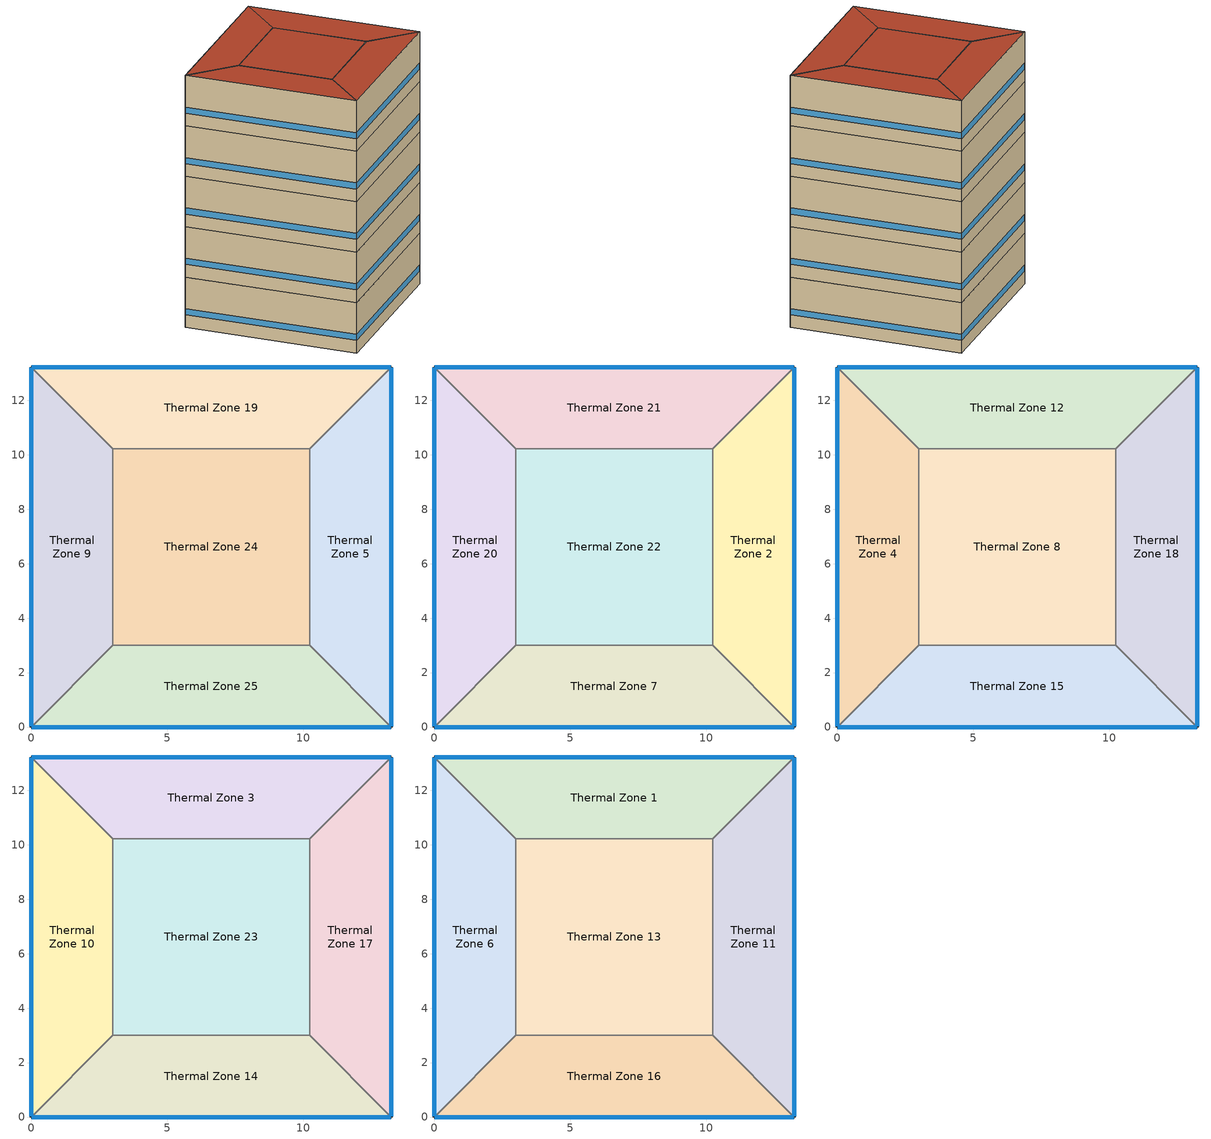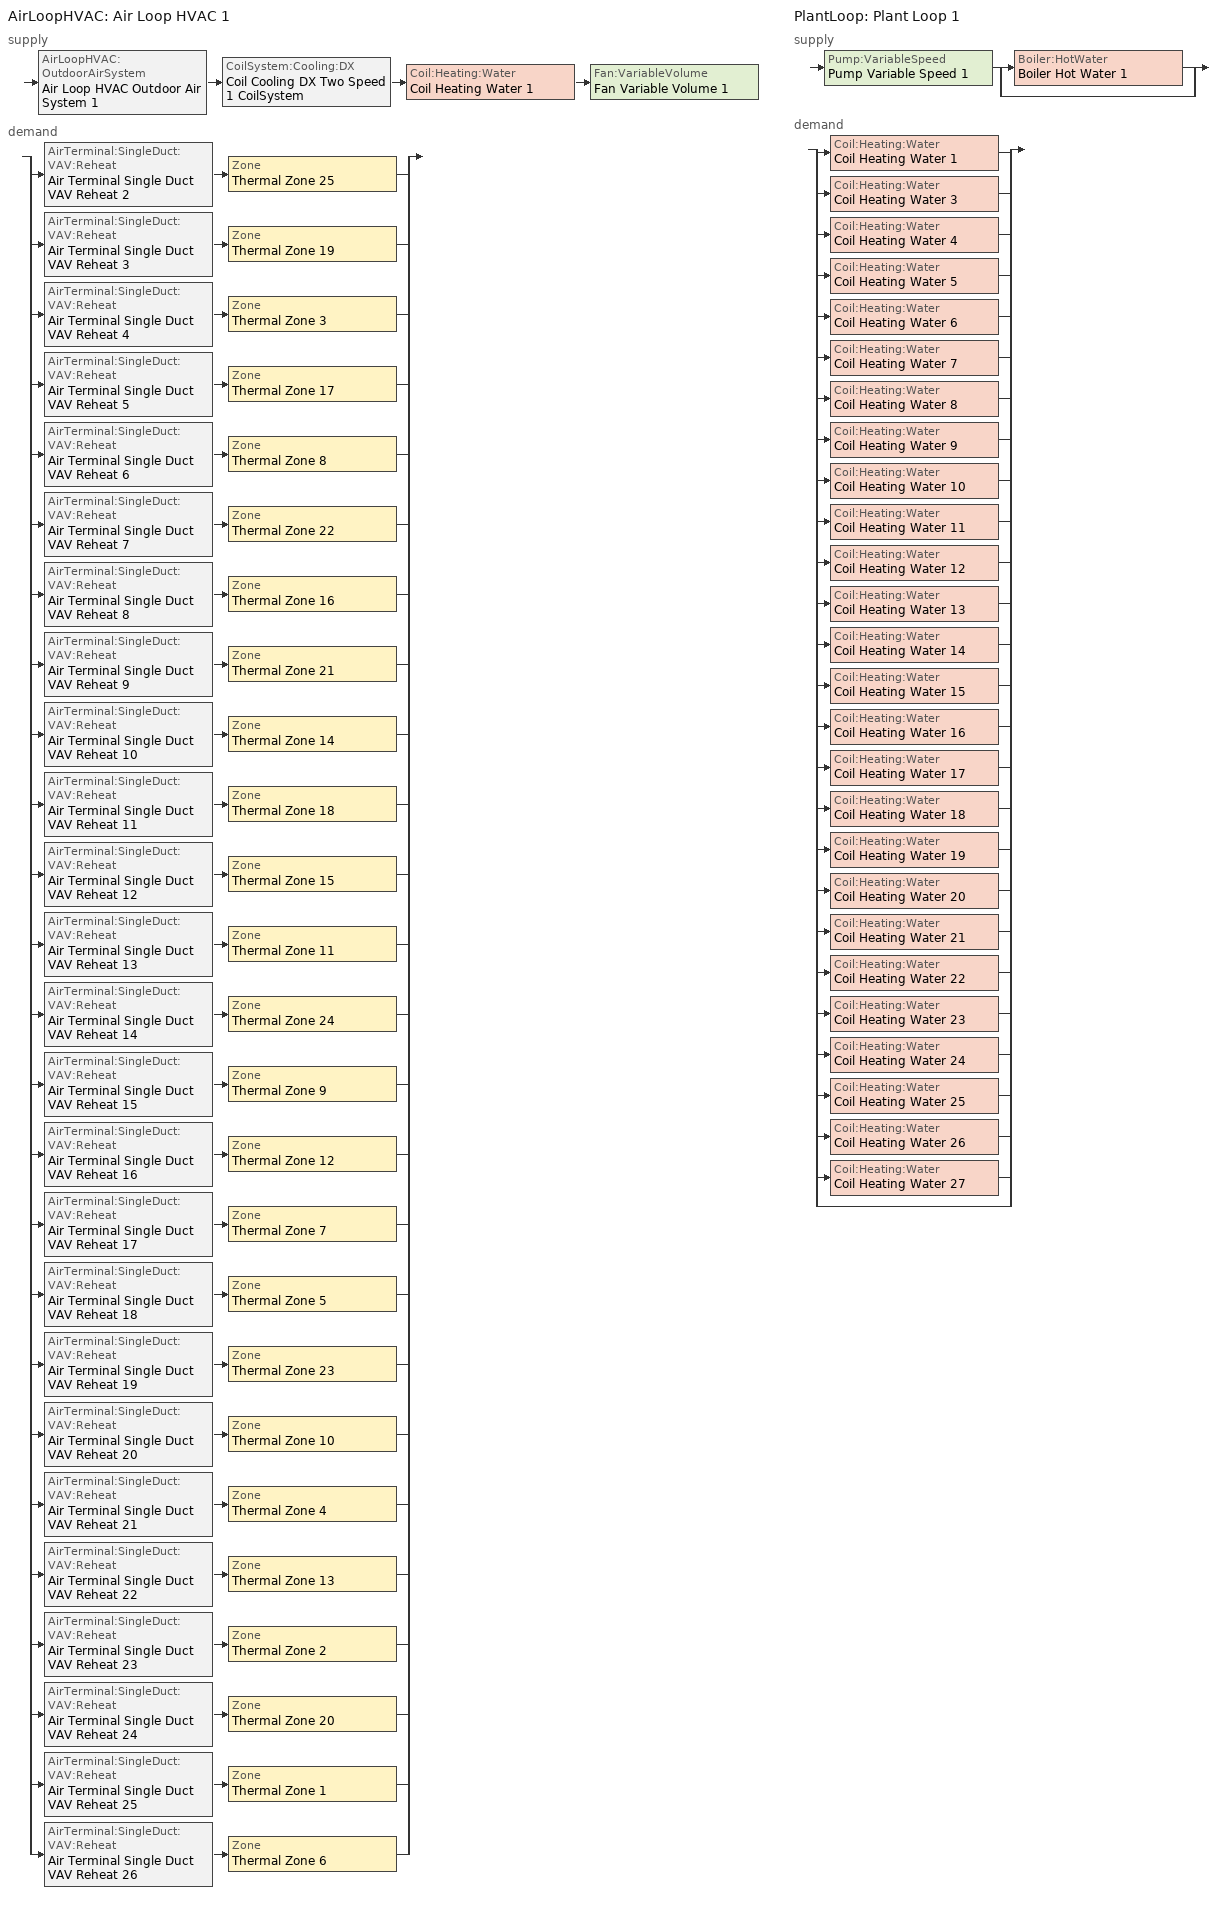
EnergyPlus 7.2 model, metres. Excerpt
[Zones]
Thermal Zone 24
 floor ground (000_ExtSlabCarpet_4in_ClimateZone 1-8): 3,3 3,10.23 10.23,10.23 10.23,3 z0
 wall to Thermal Zone 9 (000_Interior Wall): 3,10.23 3,3 z0:4
 wall to Thermal Zone 5 (000_Interior Wall): 10.23,3 10.23,10.23 z0:4
 wall to Thermal Zone 25 (000_Interior Wall): 3,3 10.23,3 z0:4
 wall to Thermal Zone 19 (000_Interior Wall): 10.23,10.23 3,10.23 z0:4
Thermal Zone 9
 floor ground (000_ExtSlabCarpet_4in_ClimateZone 1-8): 0,0 0,13.23 3,10.23 3,3 z0
 wall outside (ASHRAE_189.1-2009_ExtWall_SteelFrame_ClimateZone 4-8): 0,13.23 0,0 z0:4
 wall to Thermal Zone 25 (000_Interior Wall): 0,0 3,3 z0:4
 wall to Thermal Zone 19 (000_Interior Wall): 3,10.23 0,13.23 z0:4
 window (ASHRAE_189.1-2009_ExtWindow_ClimateZone 4-5): 0,13.2 0,0.03 z1:1.48
Thermal Zone 19
 floor ground (000_ExtSlabCarpet_4in_ClimateZone 1-8): 0,13.23 13.23,13.23 10.23,10.23 3,10.23 z0
 wall outside (ASHRAE_189.1-2009_ExtWall_SteelFrame_ClimateZone 4-8): 13.23,13.23 0,13.23 z0:4
 wall to Thermal Zone 5 (000_Interior Wall): 10.23,10.23 13.23,13.23 z0:4
 window (ASHRAE_189.1-2009_ExtWindow_ClimateZone 4-5): 13.2,13.23 0.03,13.23 z1:1.48
Thermal Zone 25
 floor ground (000_ExtSlabCarpet_4in_ClimateZone 1-8): 13.23,0 0,0 3,3 10.23,3 z0
 wall outside (ASHRAE_189.1-2009_ExtWall_SteelFrame_ClimateZone 4-8): 0,0 13.23,0 z0:4
 wall to Thermal Zone 5 (000_Interior Wall): 13.23,0 10.23,3 z0:4
 window (ASHRAE_189.1-2009_ExtWindow_ClimateZone 4-5): 0.03,0 13.2,0 z1:1.48
Thermal Zone 5
 floor ground (000_ExtSlabCarpet_4in_ClimateZone 1-8): 13.23,13.23 13.23,0 10.23,3 10.23,10.23 z0
 wall outside (ASHRAE_189.1-2009_ExtWall_SteelFrame_ClimateZone 4-8): 13.23,0 13.23,13.23 z0:4
 window (ASHRAE_189.1-2009_ExtWindow_ClimateZone 4-5): 13.23,0.03 13.23,13.2 z1:1.48
Thermal Zone 21
 floor to Thermal Zone 19 (000_Interior Floor): 0,13.23 13.23,13.23 10.23,10.23 3,10.23 z4
 wall outside (ASHRAE_189.1-2009_ExtWall_SteelFrame_ClimateZone 4-8): 13.23,13.23 0,13.23 z4:8
 wall to Thermal Zone 2 (000_Interior Wall): 10.23,10.23 13.23,13.23 z4:8
 wall to Thermal Zone 22 (000_Interior Wall): 3,10.23 10.23,10.23 z4:8
 wall to Thermal Zone 20 (000_Interior Wall): 0,13.23 3,10.23 z4:8
 window (ASHRAE_189.1-2009_ExtWindow_ClimateZone 4-5): 13.2,13.23 0.03,13.23 z5:5.48
Thermal Zone 20
 floor to Thermal Zone 9 (000_Interior Floor): 0,0 0,13.23 3,10.23 3,3 z4
 wall outside (ASHRAE_189.1-2009_ExtWall_SteelFrame_ClimateZone 4-8): 0,13.23 0,0 z4:8
 wall to Thermal Zone 22 (000_Interior Wall): 3,3 3,10.23 z4:8
 wall to Thermal Zone 7 (000_Interior Wall): 0,0 3,3 z4:8
 window (ASHRAE_189.1-2009_ExtWindow_ClimateZone 4-5): 0,13.2 0,0.03 z5:5.48
Thermal Zone 2
 floor to Thermal Zone 5 (000_Interior Floor): 13.23,13.23 13.23,0 10.23,3 10.23,10.23 z4
 wall outside (ASHRAE_189.1-2009_ExtWall_SteelFrame_ClimateZone 4-8): 13.23,0 13.23,13.23 z4:8
 wall to Thermal Zone 22 (000_Interior Wall): 10.23,10.23 10.23,3 z4:8
 wall to Thermal Zone 7 (000_Interior Wall): 10.23,3 13.23,0 z4:8
 window (ASHRAE_189.1-2009_ExtWindow_ClimateZone 4-5): 13.23,0.03 13.23,13.2 z5:5.48
Thermal Zone 22
 floor to Thermal Zone 24 (000_Interior Floor): 3,3 3,10.23 10.23,10.23 10.23,3 z4
 wall to Thermal Zone 7 (000_Interior Wall): 3,3 10.23,3 z4:8
Thermal Zone 7
 floor to Thermal Zone 25 (000_Interior Floor): 13.23,0 0,0 3,3 10.23,3 z4
 wall outside (ASHRAE_189.1-2009_ExtWall_SteelFrame_ClimateZone 4-8): 0,0 13.23,0 z4:8
 window (ASHRAE_189.1-2009_ExtWindow_ClimateZone 4-5): 0.03,0 13.2,0 z5:5.48
Thermal Zone 4
 floor to Thermal Zone 20 (000_Interior Floor): 0,0 0,13.23 3,10.23 3,3 z8
 wall outside (ASHRAE_189.1-2009_ExtWall_SteelFrame_ClimateZone 4-8): 0,13.23 0,0 z8:12
 wall to Thermal Zone 12 (000_Interior Wall): 3,10.23 0,13.23 z8:12
 wall to Thermal Zone 8 (000_Interior Wall): 3,3 3,10.23 z8:12
 wall to Thermal Zone 15 (000_Interior Wall): 0,0 3,3 z8:12
 window (ASHRAE_189.1-2009_ExtWindow_ClimateZone 4-5): 0,13.2 0,0.03 z9:9.48
Thermal Zone 18
 floor to Thermal Zone 2 (000_Interior Floor): 13.23,13.23 13.23,0 10.23,3 10.23,10.23 z8
 wall outside (ASHRAE_189.1-2009_ExtWall_SteelFrame_ClimateZone 4-8): 13.23,0 13.23,13.23 z8:12
 wall to Thermal Zone 15 (000_Interior Wall): 10.23,3 13.23,0 z8:12
 wall to Thermal Zone 8 (000_Interior Wall): 10.23,10.23 10.23,3 z8:12
 wall to Thermal Zone 12 (000_Interior Wall): 13.23,13.23 10.23,10.23 z8:12
 window (ASHRAE_189.1-2009_ExtWindow_ClimateZone 4-5): 13.23,0.03 13.23,13.2 z9:9.48
Thermal Zone 8
 floor to Thermal Zone 22 (000_Interior Floor): 3,3 3,10.23 10.23,10.23 10.23,3 z8
 wall to Thermal Zone 15 (000_Interior Wall): 3,3 10.23,3 z8:12
 wall to Thermal Zone 12 (000_Interior Wall): 10.23,10.23 3,10.23 z8:12
Thermal Zone 12
 floor to Thermal Zone 21 (000_Interior Floor): 0,13.23 13.23,13.23 10.23,10.23 3,10.23 z8
 wall outside (ASHRAE_189.1-2009_ExtWall_SteelFrame_ClimateZone 4-8): 13.23,13.23 0,13.23 z8:12
 window (ASHRAE_189.1-2009_ExtWindow_ClimateZone 4-5): 13.2,13.23 0.03,13.23 z9:9.48
Thermal Zone 15
 floor to Thermal Zone 7 (000_Interior Floor): 13.23,0 0,0 3,3 10.23,3 z8
 wall outside (ASHRAE_189.1-2009_ExtWall_SteelFrame_ClimateZone 4-8): 0,0 13.23,0 z8:12
 window (ASHRAE_189.1-2009_ExtWindow_ClimateZone 4-5): 0.03,0 13.2,0 z9:9.48
Thermal Zone 17
 floor to Thermal Zone 18 (000_Interior Floor): 13.23,13.23 13.23,0 10.23,3 10.23,10.23 z12
 wall outside (ASHRAE_189.1-2009_ExtWall_SteelFrame_ClimateZone 4-8): 13.23,0 13.23,13.23 z12:16
 wall to Thermal Zone 23 (000_Interior Wall): 10.23,10.23 10.23,3 z12:16
 wall to Thermal Zone 14 (000_Interior Wall): 10.23,3 13.23,0 z12:16
 wall to Thermal Zone 3 (000_Interior Wall): 13.23,13.23 10.23,10.23 z12:16
 window (ASHRAE_189.1-2009_ExtWindow_ClimateZone 4-5): 13.23,0.03 13.23,13.2 z13:13.48
Thermal Zone 3
 floor to Thermal Zone 12 (000_Interior Floor): 0,13.23 13.23,13.23 10.23,10.23 3,10.23 z12
 wall outside (ASHRAE_189.1-2009_ExtWall_SteelFrame_ClimateZone 4-8): 13.23,13.23 0,13.23 z12:16
 wall to Thermal Zone 10 (000_Interior Wall): 0,13.23 3,10.23 z12:16
 wall to Thermal Zone 23 (000_Interior Wall): 3,10.23 10.23,10.23 z12:16
 window (ASHRAE_189.1-2009_ExtWindow_ClimateZone 4-5): 13.2,13.23 0.03,13.23 z13:13.48
Thermal Zone 10
 floor to Thermal Zone 4 (000_Interior Floor): 0,0 0,13.23 3,10.23 3,3 z12
 wall outside (ASHRAE_189.1-2009_ExtWall_SteelFrame_ClimateZone 4-8): 0,13.23 0,0 z12:16
 wall to Thermal Zone 14 (000_Interior Wall): 0,0 3,3 z12:16
 wall to Thermal Zone 23 (000_Interior Wall): 3,3 3,10.23 z12:16
 window (ASHRAE_189.1-2009_ExtWindow_ClimateZone 4-5): 0,13.2 0,0.03 z13:13.48
Thermal Zone 23
 floor to Thermal Zone 8 (000_Interior Floor): 3,3 3,10.23 10.23,10.23 10.23,3 z12
 wall to Thermal Zone 14 (000_Interior Wall): 3,3 10.23,3 z12:16
Thermal Zone 14
 floor to Thermal Zone 15 (000_Interior Floor): 13.23,0 0,0 3,3 10.23,3 z12
 wall outside (ASHRAE_189.1-2009_ExtWall_SteelFrame_ClimateZone 4-8): 0,0 13.23,0 z12:16
 window (ASHRAE_189.1-2009_ExtWindow_ClimateZone 4-5): 0.03,0 13.2,0 z13:13.48
Thermal Zone 16
 floor to Thermal Zone 14 (000_Interior Floor): 13.23,0 0,0 3,3 10.23,3 z16
 wall outside (ASHRAE_189.1-2009_ExtWall_SteelFrame_ClimateZone 4-8): 0,0 13.23,0 z16:20
 wall to Thermal Zone 6 (000_Interior Wall): 3,3 0,0 z16:20
 wall to Thermal Zone 13 (000_Interior Wall): 10.23,3 3,3 z16:20
 wall to Thermal Zone 11 (000_Interior Wall): 13.23,0 10.23,3 z16:20
 window (ASHRAE_189.1-2009_ExtWindow_ClimateZone 4-5): 0.03,0 13.2,0 z17:17.48
 roof outside (ASHRAE_189.1-2009_ExtRoof_IEAD_ClimateZone 2-5): 10.23,3 3,3 0,0 13.23,0 z20
Thermal Zone 11
 floor to Thermal Zone 17 (000_Interior Floor): 13.23,13.23 13.23,0 10.23,3 10.23,10.23 z16
 wall outside (ASHRAE_189.1-2009_ExtWall_SteelFrame_ClimateZone 4-8): 13.23,0 13.23,13.23 z16:20
 wall to Thermal Zone 1 (000_Interior Wall): 13.23,13.23 10.23,10.23 z16:20
 wall to Thermal Zone 13 (000_Interior Wall): 10.23,10.23 10.23,3 z16:20
 window (ASHRAE_189.1-2009_ExtWindow_ClimateZone 4-5): 13.23,0.03 13.23,13.2 z17:17.48
 roof outside (ASHRAE_189.1-2009_ExtRoof_IEAD_ClimateZone 2-5): 10.23,10.23 10.23,3 13.23,0 13.23,13.23 z20
Thermal Zone 13
 floor to Thermal Zone 23 (000_Interior Floor): 3,3 3,10.23 10.23,10.23 10.23,3 z16
 wall to Thermal Zone 1 (000_Interior Wall): 10.23,10.23 3,10.23 z16:20
 wall to Thermal Zone 6 (000_Interior Wall): 3,10.23 3,3 z16:20
 roof outside (ASHRAE_189.1-2009_ExtRoof_IEAD_ClimateZone 2-5): 10.23,3 10.23,10.23 3,10.23 3,3 z20
Thermal Zone 1
 floor to Thermal Zone 3 (000_Interior Floor): 0,13.23 13.23,13.23 10.23,10.23 3,10.23 z16
 wall outside (ASHRAE_189.1-2009_ExtWall_SteelFrame_ClimateZone 4-8): 13.23,13.23 0,13.23 z16:20
 wall to Thermal Zone 6 (000_Interior Wall): 0,13.23 3,10.23 z16:20
 window (ASHRAE_189.1-2009_ExtWindow_ClimateZone 4-5): 13.2,13.23 0.03,13.23 z17:17.48
 roof outside (ASHRAE_189.1-2009_ExtRoof_IEAD_ClimateZone 2-5): 3,10.23 10.23,10.23 13.23,13.23 0,13.23 z20
Thermal Zone 6
 floor to Thermal Zone 10 (000_Interior Floor): 0,0 0,13.23 3,10.23 3,3 z16
 wall outside (ASHRAE_189.1-2009_ExtWall_SteelFrame_ClimateZone 4-8): 0,13.23 0,0 z16:20
 window (ASHRAE_189.1-2009_ExtWindow_ClimateZone 4-5): 0,13.2 0,0.03 z17:17.48
 roof outside (ASHRAE_189.1-2009_ExtRoof_IEAD_ClimateZone 2-5): 3,3 3,10.23 0,13.23 0,0 z20
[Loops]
AirLoopHVAC 'Air Loop HVAC 1'
 supply: AirLoopHVAC:OutdoorAirSystem 'Air Loop HVAC Outdoor Air System 1' > CoilSystem:Cooling:DX 'Coil Cooling DX Two Speed 1 CoilSystem' > Coil:Heating:Water 'Coil Heating Water 1' > Fan:VariableVolume 'Fan Variable Volume 1'
 demand: split
  | AirTerminal:SingleDuct:VAV:Reheat 'Air Terminal Single Duct VAV Reheat 2' > Zone 'Thermal Zone 25'
  | AirTerminal:SingleDuct:VAV:Reheat 'Air Terminal Single Duct VAV Reheat 3' > Zone 'Thermal Zone 19'
  | AirTerminal:SingleDuct:VAV:Reheat 'Air Terminal Single Duct VAV Reheat 4' > Zone 'Thermal Zone 3'
  | AirTerminal:SingleDuct:VAV:Reheat 'Air Terminal Single Duct VAV Reheat 5' > Zone 'Thermal Zone 17'
  | AirTerminal:SingleDuct:VAV:Reheat 'Air Terminal Single Duct VAV Reheat 6' > Zone 'Thermal Zone 8'
  | AirTerminal:SingleDuct:VAV:Reheat 'Air Terminal Single Duct VAV Reheat 7' > Zone 'Thermal Zone 22'
  | AirTerminal:SingleDuct:VAV:Reheat 'Air Terminal Single Duct VAV Reheat 8' > Zone 'Thermal Zone 16'
  | AirTerminal:SingleDuct:VAV:Reheat 'Air Terminal Single Duct VAV Reheat 9' > Zone 'Thermal Zone 21'
  | AirTerminal:SingleDuct:VAV:Reheat 'Air Terminal Single Duct VAV Reheat 10' > Zone 'Thermal Zone 14'
  | AirTerminal:SingleDuct:VAV:Reheat 'Air Terminal Single Duct VAV Reheat 11' > Zone 'Thermal Zone 18'
  | AirTerminal:SingleDuct:VAV:Reheat 'Air Terminal Single Duct VAV Reheat 12' > Zone 'Thermal Zone 15'
  | AirTerminal:SingleDuct:VAV:Reheat 'Air Terminal Single Duct VAV Reheat 13' > Zone 'Thermal Zone 11'
  | AirTerminal:SingleDuct:VAV:Reheat 'Air Terminal Single Duct VAV Reheat 14' > Zone 'Thermal Zone 24'
  | AirTerminal:SingleDuct:VAV:Reheat 'Air Terminal Single Duct VAV Reheat 15' > Zone 'Thermal Zone 9'
  | AirTerminal:SingleDuct:VAV:Reheat 'Air Terminal Single Duct VAV Reheat 16' > Zone 'Thermal Zone 12'
  | AirTerminal:SingleDuct:VAV:Reheat 'Air Terminal Single Duct VAV Reheat 17' > Zone 'Thermal Zone 7'
  | AirTerminal:SingleDuct:VAV:Reheat 'Air Terminal Single Duct VAV Reheat 18' > Zone 'Thermal Zone 5'
  | AirTerminal:SingleDuct:VAV:Reheat 'Air Terminal Single Duct VAV Reheat 19' > Zone 'Thermal Zone 23'
  | AirTerminal:SingleDuct:VAV:Reheat 'Air Terminal Single Duct VAV Reheat 20' > Zone 'Thermal Zone 10'
  | AirTerminal:SingleDuct:VAV:Reheat 'Air Terminal Single Duct VAV Reheat 21' > Zone 'Thermal Zone 4'
  | AirTerminal:SingleDuct:VAV:Reheat 'Air Terminal Single Duct VAV Reheat 22' > Zone 'Thermal Zone 13'
  | AirTerminal:SingleDuct:VAV:Reheat 'Air Terminal Single Duct VAV Reheat 23' > Zone 'Thermal Zone 2'
  | AirTerminal:SingleDuct:VAV:Reheat 'Air Terminal Single Duct VAV Reheat 24' > Zone 'Thermal Zone 20'
  | AirTerminal:SingleDuct:VAV:Reheat 'Air Terminal Single Duct VAV Reheat 25' > Zone 'Thermal Zone 1'
  | AirTerminal:SingleDuct:VAV:Reheat 'Air Terminal Single Duct VAV Reheat 26' > Zone 'Thermal Zone 6'
PlantLoop 'Plant Loop 1'
 supply: Pump:VariableSpeed 'Pump Variable Speed 1' > split
  | Boiler:HotWater 'Boiler Hot Water 1'
  | bypass
 demand: split
  | Coil:Heating:Water 'Coil Heating Water 1'
  | Coil:Heating:Water 'Coil Heating Water 3'
  | Coil:Heating:Water 'Coil Heating Water 4'
  | Coil:Heating:Water 'Coil Heating Water 5'
  | Coil:Heating:Water 'Coil Heating Water 6'
  | Coil:Heating:Water 'Coil Heating Water 7'
  | Coil:Heating:Water 'Coil Heating Water 8'
  | Coil:Heating:Water 'Coil Heating Water 9'
  | Coil:Heating:Water 'Coil Heating Water 10'
  | Coil:Heating:Water 'Coil Heating Water 11'
  | Coil:Heating:Water 'Coil Heating Water 12'
  | Coil:Heating:Water 'Coil Heating Water 13'
  | Coil:Heating:Water 'Coil Heating Water 14'
  | Coil:Heating:Water 'Coil Heating Water 15'
  | Coil:Heating:Water 'Coil Heating Water 16'
  | Coil:Heating:Water 'Coil Heating Water 17'
  | Coil:Heating:Water 'Coil Heating Water 18'
  | Coil:Heating:Water 'Coil Heating Water 19'
  | Coil:Heating:Water 'Coil Heating Water 20'
  | Coil:Heating:Water 'Coil Heating Water 21'
  | Coil:Heating:Water 'Coil Heating Water 22'
  | Coil:Heating:Water 'Coil Heating Water 23'
  | Coil:Heating:Water 'Coil Heating Water 24'
  | Coil:Heating:Water 'Coil Heating Water 25'
  | Coil:Heating:Water 'Coil Heating Water 26'
  | Coil:Heating:Water 'Coil Heating Water 27'
  | bypass
[Site:Location]
Chicago Ohare Intl Ap_IL_USA Design_Conditions: Latitude {deg}=41.98; Longitude {deg}=-87.92; Time Zone {hr}=-6; Elevation {m}=201
[SizingPeriod:DesignDay] Day of Month=21; Dry-Bulb Temperature Range Modifier Type=DefaultMultipliers; Barometric Pressure {Pa}=98934; Rain Indicator=No; Snow Indicator=No; Daylight Saving Time Indicator=No
Name | Month | Day Type | Maximum Dry-Bulb Temperature {C} | Daily Dry-Bulb Temperature Range {deltaC} | Humidity Condition Type | Wetbulb or DewPoint at Maximum Dry-Bulb {C} | Wind Speed {m/s} | Wind Direction {deg} | Solar Model Indicator | Sky Clearness | ASHRAE Clear Sky Optical Depth for Beam Irradiance (taub) | ASHRAE Clear Sky Optical Depth for Diffuse Irradiance (taud) | Enthalpy at Maximum Dry-Bulb {J/kg}
Chicago Ohare Intl Ap Ann Htg 99% Condns DB | 1 | WinterDesignDay | -16.6 | 0 | Wetbulb | -16.6 | 4.9 | 270 | ASHRAEClearSky | 0
Chicago Ohare Intl Ap Ann Hum_n 99% Condns DP=>MCDB | 1 | WinterDesignDay | -15.7 | 0 | Dewpoint | -22.1 | 4.9 | 270 | ASHRAEClearSky | 0
Chicago Ohare Intl Ap Ann Clg 2% Condns WB=>MDB | 7 | SummerDesignDay | 28.1 | 10.5 | Wetbulb | 23.5 | 5.2 | 230 | ASHRAETau |  | 0.455 | 2.05
Chicago Ohare Intl Ap Ann Clg 2% Condns DB=>MWB | 7 | SummerDesignDay | 30.1 | 10.5 | Wetbulb | 22.1 | 5.2 | 230 | ASHRAETau |  | 0.455 | 2.05
Chicago Ohare Intl Ap Ann Clg 2% Condns DP=>MDB | 7 | SummerDesignDay | 26.5 | 10.5 | Dewpoint | 21.9 | 5.2 | 230 | ASHRAETau |  | 0.455 | 2.05
Chicago Ohare Intl Ap Ann Clg .4% Condns WB=>MDB | 7 | SummerDesignDay | 31.2 | 10.5 | Wetbulb | 25.5 | 5.2 | 230 | ASHRAETau |  | 0.455 | 2.05
Chicago Ohare Intl Ap Ann Clg 1% Condns Enth=>MDB | 7 | SummerDesignDay | 29.6 | 10.5 | Enthalpy |  | 5.2 | 230 | ASHRAETau |  | 0.455 | 2.05 | 75100
Chicago Ohare Intl Ap Ann Clg .4% Condns DB=>MWB | 7 | SummerDesignDay | 33.3 | 10.5 | Wetbulb | 23.7 | 5.2 | 230 | ASHRAETau |  | 0.455 | 2.05
Chicago Ohare Intl Ap Ann Htg Wind 99.6% Condns WS=>MCDB | 1 | WinterDesignDay | -3.5 | 0 | Wetbulb | -3.5 | 12.4 | 270 | ASHRAEClearSky | 0
Chicago Ohare Intl Ap Ann Clg 1% Condns DP=>MDB | 7 | SummerDesignDay | 27.7 | 10.5 | Dewpoint | 22.9 | 5.2 | 230 | ASHRAETau |  | 0.455 | 2.05
Chicago Ohare Intl Ap Ann Htg Wind 99% Condns WS=>MCDB | 1 | WinterDesignDay | -3.2 | 0 | Wetbulb | -3.2 | 11.4 | 270 | ASHRAEClearSky | 0
Chicago Ohare Intl Ap Ann Clg 2% Condns Enth=>MDB | 7 | SummerDesignDay | 28.2 | 10.5 | Enthalpy |  | 5.2 | 230 | ASHRAETau |  | 0.455 | 2.05 | 70900
Chicago Ohare Intl Ap Ann Hum_n 99.6% Condns DP=>MCDB | 1 | WinterDesignDay | -19.2 | 0 | Dewpoint | -25.7 | 4.9 | 270 | ASHRAEClearSky | 0
Chicago Ohare Intl Ap Ann Clg .4% Condns DP=>MDB | 7 | SummerDesignDay | 28.9 | 10.5 | Dewpoint | 23.8 | 5.2 | 230 | ASHRAETau |  | 0.455 | 2.05
Chicago Ohare Intl Ap Ann Htg 99.6% Condns DB | 1 | WinterDesignDay | -20 | 0 | Wetbulb | -20 | 4.9 | 270 | ASHRAEClearSky | 0
Chicago Ohare Intl Ap Ann Clg 1% Condns DB=>MWB | 7 | SummerDesignDay | 31.6 | 10.5 | Wetbulb | 23 | 5.2 | 230 | ASHRAETau |  | 0.455 | 2.05
Chicago Ohare Intl Ap Ann Clg 1% Condns WB=>MDB | 7 | SummerDesignDay | 29.6 | 10.5 | Wetbulb | 24.5 | 5.2 | 230 | ASHRAETau |  | 0.455 | 2.05
Chicago Ohare Intl Ap Ann Clg .4% Condns Enth=>MDB | 7 | SummerDesignDay | 31.4 | 10.5 | Enthalpy |  | 5.2 | 230 | ASHRAETau |  | 0.455 | 2.05 | 79200
[Building]
Building 1
[Material] Thermal Absorptance=0.9
Name | Roughness | Thickness {m} | Conductivity {W/m-K} | Density {kg/m3} | Specific Heat {J/kg-K} | Solar Absorptance | Visible Absorptance
000_F16 Acoustic tile | MediumSmooth | 0.0191 | 0.06 | 368 | 590 | 0.7 | 0.7
Wall Insulation [39] | MediumRough | 0.1184 | 0.045 | 265 | 836.8 | 0.7 | 0.7
1/2IN Gypsum | Smooth | 0.0127 | 0.16 | 784.9 | 830 | 0.92 | 0.92
Roof Membrane | VeryRough | 0.0095 | 0.16 | 1121.29 | 1460 | 0.7 | 0.7
000_M11 100mm lightweight concrete | MediumRough | 0.1016 | 0.53 | 1280 | 840 | 0.7 | 0.7
Metal Decking | MediumSmooth | 0.0015 | 45.006 | 7680 | 418.4 | 0.7 | 0.3
000_G01a 19mm gypsum board | MediumSmooth | 0.019 | 0.16 | 800 | 1090 | 0.7 | 0.7
Roof Insulation [21] | MediumRough | 0.2105 | 0.049 | 265 | 836.8 | 0.7 | 0.7
MAT-CC05 4 HW CONCRETE | Rough | 0.1016 | 1.311 | 2240 | 836.8 | 0.7 | 0.7
[Material:AirGap]
Name | Thermal Resistance {m2-K/W}
000_F05 Ceiling air space resistance | 0.18
000_F04 Wall air space resistance | 0.15
[Material:NoMass] Thermal Absorptance=0.9; Solar Absorptance=0.7
Name | Roughness | Thermal Resistance {m2-K/W} | Visible Absorptance
MAT-SHEATH | Rough | 0.3626 | 0.7
CP02 CARPET PAD | VeryRough | 0.2165 | 0.8
[WindowMaterial:Glazing]
Theoretical Glass [207]: Optical Data Type=SpectralAverage; Thickness {m}=0.003; Solar Transmittance at Normal Incidence=0.3311; Front Side Solar Reflectance at Normal Incidence=0.6189; Back Side Solar Reflectance at Normal Incidence=0.6189; Visible Transmittance at Normal Incidence=0.44; Front Side Visible Reflectance at Normal Incidence=0.51; Back Side Visible Reflectance at Normal Incidence=0.51; Infrared Transmittance at Normal Incidence=0; Front Side Infrared Hemispherical Emissivity=0.9; Back Side Infrared Hemispherical Emissivity=0.9; Conductivity {W/m-K}=0.0133; Dirt Correction Factor for Solar and Visible Transmittance=1; Solar Diffusing=No
[Construction]
000_Interior Wall: 000_G01a 19mm gypsum board, 000_F04 Wall air space resistance, 000_G01a 19mm gypsum board
ASHRAE_189.1-2009_ExtRoof_IEAD_ClimateZone 2-5: Roof Membrane, Roof Insulation [21], Metal Decking
ASHRAE_189.1-2009_ExtWall_SteelFrame_ClimateZone 4-8: MAT-SHEATH, Wall Insulation [39], 1/2IN Gypsum
000_ExtSlabCarpet_4in_ClimateZone 1-8: MAT-CC05 4 HW CONCRETE, CP02 CARPET PAD
ASHRAE_189.1-2009_ExtWindow_ClimateZone 4-5: Theoretical Glass [207]
000_Interior Floor: 000_F16 Acoustic tile, 000_F05 Ceiling air space resistance, 000_M11 100mm lightweight concrete
[AirLoopHVAC]
Air Loop HVAC 1: Design Supply Air Flow Rate {m3/s}=AutoSize
[Sizing:System]
Air Loop HVAC 1: Type of Load to Size On=Sensible; Design Outdoor Air Flow Rate {m3/s}=Autosize; Minimum System Air Flow Ratio=0.3; Preheat Design Temperature {C}=7; Preheat Design Humidity Ratio {kgWater/kgDryAir}=0.008; Precool Design Temperature {C}=12.8; Precool Design Humidity Ratio {kgWater/kgDryAir}=0.008; Central Cooling Design Supply Air Temperature {C}=12.8; Central Heating Design Supply Air Temperature {C}=12.8; Sizing Option=NonCoincident; 100% Outdoor Air in Cooling=Yes; 100% Outdoor Air in Heating=Yes; Central Cooling Design Supply Air Humidity Ratio {kgWater/kgDryAir}=0.0085; Central Heating Design Supply Air Humidity Ratio {kgWater/kgDryAir}=0.008; Cooling Design Air Flow Method=DesignDay; Cooling Design Air Flow Rate {m3/s}=0; Heating Design Air Flow Method=DesignDay; Heating Design Air Flow Rate {m3/s}=0; System Outdoor Air Method=ZoneSum
[Controller:WaterCoil]
Controller Water Coil 1: Control Variable=Temperature; Action=Normal; Actuator Variable=Flow; Controller Convergence Tolerance {deltaC}=Autosize; Maximum Actuated Flow {m3/s}=Autosize; Minimum Actuated Flow {m3/s}=1e-07
[AvailabilityManager:Scheduled]
Name | Schedule
AvailabilityManager:Scheduled {ef2359f6-3d64-485a-8261-b1916224ebd6} | Schedule:Compact {8e658a0b-4f67-403a-916c-9108918a2b12}
AvailabilityManager:Scheduled {b0d91292-26e4-433c-9227-41b9c070fa0a} | Schedule:Compact {d76659dd-27f3-4d9e-9b19-c57b0b0930ca}
[Controller:OutdoorAir]
Controller Outdoor Air 1: Minimum Outdoor Air Flow Rate {m3/s}=Autosize; Maximum Outdoor Air Flow Rate {m3/s}=Autosize; Economizer Control Type=FixedDryBulb; Economizer Control Action Type=ModulateFlow; Economizer Maximum Limit Dry-Bulb Temperature {C}=30; Economizer Maximum Limit Enthalpy {J/kg}=64000; Economizer Minimum Limit Dry-Bulb Temperature {C}=-100; Lockout Type=NoLockout; Minimum Limit Type=FixedMinimum; High Humidity Control=No; Control High Indoor Humidity Based on Outdoor Humidity Ratio=Yes; Heat Recovery Bypass Control Type=BypassWhenOAFlowGreaterThanMinimum
[SetpointManager:MixedAir] Control Variable=Temperature
Setpoint Manager Mixed Air 3; Setpoint Manager Mixed Air 2; Setpoint Manager Mixed Air 1
[CoilSystem:Cooling:DX]
Coil Cooling DX Two Speed 1 CoilSystem: Availability Schedule=Always_On; Cooling Coil=Coil Cooling DX Two Speed 1
[Coil:Cooling:DX:TwoSpeed]
Coil Cooling DX Two Speed 1: Availability Schedule=Always_On; Rated High Speed Total Cooling Capacity {W}=Autosize; Rated High Speed Sensible Heat Ratio=Autosize; Rated High Speed COP {W/W}=5.5; Rated High Speed Air Flow Rate {m3/s}=Autosize; Total Cooling Capacity Function of Temperature Curve=Curve Biquadratic 1; Total Cooling Capacity Function of Flow Fraction Curve=Curve Quadratic 1; Energy Input Ratio Function of Temperature Curve=Curve Biquadratic 2; Energy Input Ratio Function of Flow Fraction Curve=Curve Quadratic 2; Part Load Fraction Correlation Curve=Curve Quadratic 3; Rated Low Speed Total Cooling Capacity {W}=Autosize; Rated Low Speed Sensible Heat Ratio=0.69; Rated Low Speed COP {W/W}=6.6; Rated Low Speed Air Flow Rate {m3/s}=Autosize; Low Speed Total Cooling Capacity Function of Temperature Curve=Curve Biquadratic 3; Low Speed Energy Input Ratio Function of Temperature Curve=Curve Biquadratic 4; Condenser Type=AirCooled; High Speed Evaporative Condenser Effectiveness=0; Low Speed Evaporative Condenser Effectiveness=0; Basin Heater Capacity {W/K}=10; Basin Heater Setpoint Temperature {C}=2
[Coil:Heating:Water] Availability Schedule=Always_On; U-Factor Times Area Value {W/K}=Autosize; Maximum Water Flow Rate {m3/s}=Autosize; Performance Input Method=UFactorTimesAreaAndDesignWaterFlowRate; Rated Capacity {W}=Autosize; Rated Inlet Water Temperature {C}=82.2; Rated Inlet Air Temperature {C}=16.6; Rated Outlet Water Temperature {C}=71.1; Rated Outlet Air Temperature {C}=32.2; Rated Ratio for Air and Water Convection=0.5
Coil Heating Water 1; Coil Heating Water 3; Coil Heating Water 4; Coil Heating Water 5; Coil Heating Water 6; Coil Heating Water 7; Coil Heating Water 8; Coil Heating Water 9; Coil Heating Water 10; Coil Heating Water 11; Coil Heating Water 12; Coil Heating Water 13; Coil Heating Water 14; Coil Heating Water 15; Coil Heating Water 16; Coil Heating Water 17; Coil Heating Water 18; Coil Heating Water 19; Coil Heating Water 20; Coil Heating Water 21; Coil Heating Water 22; Coil Heating Water 23; Coil Heating Water 24; Coil Heating Water 25; Coil Heating Water 26; Coil Heating Water 27
[Fan:VariableVolume]
Fan Variable Volume 1: Availability Schedule=Always_On; Fan Efficiency=0.5; Pressure Rise {Pa}=500; Maximum Flow Rate {m3/s}=AutoSize; Fan Power Minimum Flow Rate Input Method=FixedFlowRate; Fan Power Minimum Flow Fraction=0; Fan Power Minimum Air Flow Rate {m3/s}=0; Motor Efficiency=0.93; Motor In Airstream Fraction=1; Fan Power Coefficient 1=0.0407599; Fan Power Coefficient 2=0.088045; Fan Power Coefficient 3=-0.0729261; Fan Power Coefficient 4=0.94374; Fan Power Coefficient 5=0
[SetpointManager:Scheduled] Control Variable=Temperature
Name | Schedule
Setpoint Manager Scheduled 1 | Deck_Temperature
Setpoint Manager Scheduled 2 | Hot_Water_Temperature
[AirTerminal:SingleDuct:VAV:Reheat] Availability Schedule=Always_On; Maximum Air Flow Rate {m3/s}=Autosize; Zone Minimum Air Flow Input Method=Constant; Constant Minimum Air Flow Fraction=0.3; Fixed Minimum Air Flow Rate {m3/s}=0.3; Maximum Hot Water or Steam Flow Rate {m3/s}=Autosize; Minimum Hot Water or Steam Flow Rate {m3/s}=0; Convergence Tolerance=0.001; Damper Heating Action=Normal; Maximum Flow per Zone Floor Area During Reheat {m3/s-m2}=Autocalculate; Maximum Flow Fraction During Reheat=Autocalculate; Maximum Reheat Air Temperature {C}=35
Name | Reheat Coil
Air Terminal Single Duct VAV Reheat 2 | Coil Heating Water 3
Air Terminal Single Duct VAV Reheat 3 | Coil Heating Water 4
Air Terminal Single Duct VAV Reheat 4 | Coil Heating Water 5
Air Terminal Single Duct VAV Reheat 5 | Coil Heating Water 6
Air Terminal Single Duct VAV Reheat 6 | Coil Heating Water 7
Air Terminal Single Duct VAV Reheat 7 | Coil Heating Water 8
Air Terminal Single Duct VAV Reheat 8 | Coil Heating Water 9
Air Terminal Single Duct VAV Reheat 9 | Coil Heating Water 10
Air Terminal Single Duct VAV Reheat 10 | Coil Heating Water 11
Air Terminal Single Duct VAV Reheat 11 | Coil Heating Water 12
Air Terminal Single Duct VAV Reheat 12 | Coil Heating Water 13
Air Terminal Single Duct VAV Reheat 13 | Coil Heating Water 14
Air Terminal Single Duct VAV Reheat 14 | Coil Heating Water 15
Air Terminal Single Duct VAV Reheat 15 | Coil Heating Water 16
Air Terminal Single Duct VAV Reheat 16 | Coil Heating Water 17
Air Terminal Single Duct VAV Reheat 17 | Coil Heating Water 18
Air Terminal Single Duct VAV Reheat 18 | Coil Heating Water 19
Air Terminal Single Duct VAV Reheat 19 | Coil Heating Water 20
Air Terminal Single Duct VAV Reheat 20 | Coil Heating Water 21
Air Terminal Single Duct VAV Reheat 21 | Coil Heating Water 22
Air Terminal Single Duct VAV Reheat 22 | Coil Heating Water 23
Air Terminal Single Duct VAV Reheat 23 | Coil Heating Water 24
Air Terminal Single Duct VAV Reheat 24 | Coil Heating Water 25
Air Terminal Single Duct VAV Reheat 25 | Coil Heating Water 26
Air Terminal Single Duct VAV Reheat 26 | Coil Heating Water 27
[PlantLoop]
Plant Loop 1: Fluid Type=Water; Plant Equipment Operation Scheme=Plant Loop 1 Operation Scheme List; Maximum Loop Temperature {C}=100; Minimum Loop Temperature {C}=0; Maximum Loop Flow Rate {m3/s}=Autosize; Minimum Loop Flow Rate {m3/s}=0; Plant Loop Volume {m3}=Autocalculate; Load Distribution Scheme=Optimal
[PlantEquipmentOperationSchemes]
Plant Loop 1 Operation Scheme List: Control Scheme Object Type 1=PlantEquipmentOperation:HeatingLoad; Control Scheme Name 1=Plant Loop 1 Heating Operation Scheme; Control Scheme Schedule Name 1=Plant Loop 1 On Schedule
[PlantEquipmentOperation:HeatingLoad]
Plant Loop 1 Heating Operation Scheme: Load Range Lower Limit 1 {W}=0; Load Range Upper Limit 1 {W}=1000000000; Range Equipment List Name 1=Plant Loop 1 Heating Equipment List
[PlantEquipmentList]
Plant Loop 1 Heating Equipment List: Boiler:HotWater, Boiler Hot Water 1
[Sizing:Plant]
Plant Loop 1: Loop Type=Heating; Design Loop Exit Temperature {C}=82; Loop Design Temperature Difference {deltaC}=11
[Pump:VariableSpeed]
Pump Variable Speed 1: Rated Flow Rate {m3/s}=Autosize; Rated Pump Head {Pa}=179352; Rated Power Consumption {W}=Autosize; Motor Efficiency=0.9; Fraction of Motor Inefficiencies to Fluid Stream=0; Coefficient 1 of the Part Load Performance Curve=0; Coefficient 2 of the Part Load Performance Curve=1; Coefficient 3 of the Part Load Performance Curve=0; Coefficient 4 of the Part Load Performance Curve=0; Minimum Flow Rate {m3/s}=0; Pump Control Type=Intermittent
[Boiler:HotWater]
Boiler Hot Water 1: Fuel Type=NaturalGas; Nominal Capacity {W}=Autosize; Nominal Thermal Efficiency=0.66; Design Water Outlet Temperature {C}=82; Design Water Flow Rate {m3/s}=Autosize; Minimum Part Load Ratio=0; Maximum Part Load Ratio=1; Optimum Part Load Ratio=1; Water Outlet Upper Temperature Limit {C}=99; Boiler Flow Mode=ConstantFlow; Parasitic Electric Load {W}=0; Sizing Factor=1
[Zone]
Thermal Zone 24; Thermal Zone 9; Thermal Zone 16; Thermal Zone 21; Thermal Zone 4; Thermal Zone 17; Thermal Zone 20; Thermal Zone 2; Thermal Zone 18; Thermal Zone 8; Thermal Zone 22; Thermal Zone 3; Thermal Zone 12; Thermal Zone 7; Thermal Zone 19; Thermal Zone 11; Thermal Zone 25; Thermal Zone 15; Thermal Zone 5; Thermal Zone 10; Thermal Zone 13; Thermal Zone 1; Thermal Zone 6; Thermal Zone 23; Thermal Zone 14
[ZoneControl:Thermostat] Control Object Type 1=ThermostatSetpoint:DualSetpoint; Control Name 1=Thermostat Setpoint Dual Setpoint 1
Name | Zone or ZoneList | Control Type Schedule
Thermal Zone 24 Thermostat | Thermal Zone 24 | Thermal Zone 24 Thermostat Schedule
Thermal Zone 9 Thermostat | Thermal Zone 9 | Thermal Zone 9 Thermostat Schedule
Thermal Zone 16 Thermostat | Thermal Zone 16 | Thermal Zone 16 Thermostat Schedule
Thermal Zone 21 Thermostat | Thermal Zone 21 | Thermal Zone 21 Thermostat Schedule
Thermal Zone 4 Thermostat | Thermal Zone 4 | Thermal Zone 4 Thermostat Schedule
Thermal Zone 17 Thermostat | Thermal Zone 17 | Thermal Zone 17 Thermostat Schedule
Thermal Zone 20 Thermostat | Thermal Zone 20 | Thermal Zone 20 Thermostat Schedule
Thermal Zone 2 Thermostat | Thermal Zone 2 | Thermal Zone 2 Thermostat Schedule
Thermal Zone 18 Thermostat | Thermal Zone 18 | Thermal Zone 18 Thermostat Schedule
Thermal Zone 8 Thermostat | Thermal Zone 8 | Thermal Zone 8 Thermostat Schedule
Thermal Zone 22 Thermostat | Thermal Zone 22 | Thermal Zone 22 Thermostat Schedule
Thermal Zone 3 Thermostat | Thermal Zone 3 | Thermal Zone 3 Thermostat Schedule
Thermal Zone 12 Thermostat | Thermal Zone 12 | Thermal Zone 12 Thermostat Schedule
Thermal Zone 7 Thermostat | Thermal Zone 7 | Thermal Zone 7 Thermostat Schedule
Thermal Zone 19 Thermostat | Thermal Zone 19 | Thermal Zone 19 Thermostat Schedule
Thermal Zone 11 Thermostat | Thermal Zone 11 | Thermal Zone 11 Thermostat Schedule
Thermal Zone 25 Thermostat | Thermal Zone 25 | Thermal Zone 25 Thermostat Schedule
Thermal Zone 15 Thermostat | Thermal Zone 15 | Thermal Zone 15 Thermostat Schedule
Thermal Zone 5 Thermostat | Thermal Zone 5 | Thermal Zone 5 Thermostat Schedule
Thermal Zone 10 Thermostat | Thermal Zone 10 | Thermal Zone 10 Thermostat Schedule
Thermal Zone 13 Thermostat | Thermal Zone 13 | Thermal Zone 13 Thermostat Schedule
Thermal Zone 1 Thermostat | Thermal Zone 1 | Thermal Zone 1 Thermostat Schedule
Thermal Zone 6 Thermostat | Thermal Zone 6 | Thermal Zone 6 Thermostat Schedule
Thermal Zone 23 Thermostat | Thermal Zone 23 | Thermal Zone 23 Thermostat Schedule
Thermal Zone 14 Thermostat | Thermal Zone 14 | Thermal Zone 14 Thermostat Schedule
[ThermostatSetpoint:DualSetpoint]
Thermostat Setpoint Dual Setpoint 1: Heating Setpoint Temperature Schedule=Heating Sch; Cooling Setpoint Temperature Schedule=Cooling Sch
[Zone equipment]
Thermal Zone 24: Air Terminal Single Duct VAV Reheat 14
Thermal Zone 9: Air Terminal Single Duct VAV Reheat 15
Thermal Zone 16: Air Terminal Single Duct VAV Reheat 8
Thermal Zone 21: Air Terminal Single Duct VAV Reheat 9
Thermal Zone 4: Air Terminal Single Duct VAV Reheat 21
Thermal Zone 17: Air Terminal Single Duct VAV Reheat 5
Thermal Zone 20: Air Terminal Single Duct VAV Reheat 24
Thermal Zone 2: Air Terminal Single Duct VAV Reheat 23
Thermal Zone 18: Air Terminal Single Duct VAV Reheat 11
Thermal Zone 8: Air Terminal Single Duct VAV Reheat 6
Thermal Zone 22: Air Terminal Single Duct VAV Reheat 7
Thermal Zone 3: Air Terminal Single Duct VAV Reheat 4
Thermal Zone 12: Air Terminal Single Duct VAV Reheat 16
Thermal Zone 7: Air Terminal Single Duct VAV Reheat 17
Thermal Zone 19: Air Terminal Single Duct VAV Reheat 3
Thermal Zone 11: Air Terminal Single Duct VAV Reheat 13
Thermal Zone 25: Air Terminal Single Duct VAV Reheat 2
Thermal Zone 15: Air Terminal Single Duct VAV Reheat 12
Thermal Zone 5: Air Terminal Single Duct VAV Reheat 18
Thermal Zone 10: Air Terminal Single Duct VAV Reheat 20
Thermal Zone 13: Air Terminal Single Duct VAV Reheat 22
Thermal Zone 1: Air Terminal Single Duct VAV Reheat 25
Thermal Zone 6: Air Terminal Single Duct VAV Reheat 26
Thermal Zone 23: Air Terminal Single Duct VAV Reheat 19
Thermal Zone 14: Air Terminal Single Duct VAV Reheat 10
[Sizing:Zone] Zone Cooling Design Supply Air Temperature Input Method=SupplyAirTemperature; Zone Cooling Design Supply Air Temperature {C}=14; Zone Heating Design Supply Air Temperature Input Method=SupplyAirTemperature; Zone Heating Design Supply Air Temperature {C}=40; Zone Cooling Design Supply Air Humidity Ratio {kgWater/kgDryAir}=0.0085; Zone Heating Design Supply Air Humidity Ratio {kgWater/kgDryAir}=0.008; Design Specification Outdoor Air Object=ASHRAE_90.1-2004 ClimateZone 1-8 SmallOffice WholeBuilding Ventilation; Cooling Design Air Flow Method=DesignDay; Cooling Design Air Flow Rate {m3/s}=0; Cooling Minimum Air Flow per Zone Floor Area {m3/s-m2}=0.000762; Cooling Minimum Air Flow {m3/s}=0; Cooling Minimum Air Flow Fraction=0; Heating Design Air Flow Method=DesignDay; Heating Design Air Flow Rate {m3/s}=0; Heating Maximum Air Flow per Zone Floor Area {m3/s-m2}=0.002032; Heating Maximum Air Flow {m3/s}=0.141576; Heating Maximum Air Flow Fraction=0.3
Thermal Zone 24; Thermal Zone 9; Thermal Zone 16; Thermal Zone 21; Thermal Zone 4; Thermal Zone 17; Thermal Zone 20; Thermal Zone 2; Thermal Zone 18; Thermal Zone 8; Thermal Zone 22; Thermal Zone 3; Thermal Zone 12; Thermal Zone 7; Thermal Zone 19; Thermal Zone 11; Thermal Zone 25; Thermal Zone 15; Thermal Zone 5; Thermal Zone 10; Thermal Zone 13; Thermal Zone 1; Thermal Zone 6; Thermal Zone 23; Thermal Zone 14
[DesignSpecification:OutdoorAir]
ASHRAE_90.1-2004 ClimateZone 1-8 SmallOffice WholeBuilding Ventilation: Outdoor Air Method=Sum; Outdoor Air Flow per Person {m3/s-person}=0.00943895; Outdoor Air Flow per Zone Floor Area {m3/s-m2}=0; Outdoor Air Flow per Zone {m3/s}=0; Outdoor Air Flow Air Changes per Hour {1/hr}=0
[Schedule:Day:Interval]
Hot_Water_Temperature_Default; Hot_Water_Temperature_Summer_Design_Day; Hot_Water_Temperature_Winter_Design_Day: No, 24:00, 67
Always_On_Default; Always_On_Winter_Design_Day; Always_On_Summer_Design_Day: No, 24:00, 1
Cooling Sch Default: No, 24:00, 28
Deck_Temperature_Winter_Design_Day; Deck_Temperature_Default; Deck_Temperature_Summer_Design_Day: No, 24:00, 12.8
Heating Sch Default: No, 24:00, 24
[Schedule:Week:Daily]
Schedule:Week:Daily {de4fd009-d9bb-4066-b942-03429efd6e35}: Always_On_Default, Always_On_Default, Always_On_Default, Always_On_Default, Always_On_Default, Always_On_Default, Always_On_Default, Always_On_Default, Always_On_Summer_Design_Day, Always_On_Winter_Design_Day, Always_On_Default, Always_On_Default
Schedule:Week:Daily {76356b72-edeb-4e5b-a50f-d7a0182d1b91}: Hot_Water_Temperature_Default, Hot_Water_Temperature_Default, Hot_Water_Temperature_Default, Hot_Water_Temperature_Default, Hot_Water_Temperature_Default, Hot_Water_Temperature_Default, Hot_Water_Temperature_Default, Hot_Water_Temperature_Default, Hot_Water_Temperature_Summer_Design_Day, Hot_Water_Temperature_Winter_Design_Day, Hot_Water_Temperature_Default, Hot_Water_Temperature_Default
Schedule:Week:Daily {3d18a9e7-dc0a-4c27-998a-554381908cd1}: Cooling Sch Default, Cooling Sch Default, Cooling Sch Default, Cooling Sch Default, Cooling Sch Default, Cooling Sch Default, Cooling Sch Default, Cooling Sch Default, Cooling Sch Default, Cooling Sch Default, Cooling Sch Default, Cooling Sch Default
Schedule:Week:Daily {729e145c-6c38-46d2-a7b7-793ca88382c8}: Heating Sch Default, Heating Sch Default, Heating Sch Default, Heating Sch Default, Heating Sch Default, Heating Sch Default, Heating Sch Default, Heating Sch Default, Heating Sch Default, Heating Sch Default, Heating Sch Default, Heating Sch Default
Schedule:Week:Daily {2a042815-0868-4958-887b-e950080d84d8}: Deck_Temperature_Default, Deck_Temperature_Default, Deck_Temperature_Default, Deck_Temperature_Default, Deck_Temperature_Default, Deck_Temperature_Default, Deck_Temperature_Default, Deck_Temperature_Default, Deck_Temperature_Summer_Design_Day, Deck_Temperature_Winter_Design_Day, Deck_Temperature_Default, Deck_Temperature_Default
[Schedule:Year]
Always_On: Schedule:Week:Daily {de4fd009-d9bb-4066-b942-03429efd6e35}, 1, 1, 12, 31
Hot_Water_Temperature: Schedule:Week:Daily {76356b72-edeb-4e5b-a50f-d7a0182d1b91}, 1, 1, 12, 31
Cooling Sch: Schedule:Week:Daily {3d18a9e7-dc0a-4c27-998a-554381908cd1}, 1, 1, 12, 31
Heating Sch: Schedule:Week:Daily {729e145c-6c38-46d2-a7b7-793ca88382c8}, 1, 1, 12, 31
Deck_Temperature: Schedule:Week:Daily {2a042815-0868-4958-887b-e950080d84d8}, 1, 1, 12, 31
[Schedule:Compact]
Schedule:Compact {8e658a0b-4f67-403a-916c-9108918a2b12}; Schedule:Compact {d76659dd-27f3-4d9e-9b19-c57b0b0930ca}; Plant Loop 1 On Schedule: Through: 12/31, For: AllDays, Until: 24:00, 1
Thermal Zone 24 Thermostat Schedule; Thermal Zone 9 Thermostat Schedule; Thermal Zone 16 Thermostat Schedule; Thermal Zone 21 Thermostat Schedule; Thermal Zone 4 Thermostat Schedule; Thermal Zone 17 Thermostat Schedule; Thermal Zone 20 Thermostat Schedule; Thermal Zone 2 Thermostat Schedule; Thermal Zone 18 Thermostat Schedule; Thermal Zone 8 Thermostat Schedule; Thermal Zone 22 Thermostat Schedule; Thermal Zone 3 Thermostat Schedule; Thermal Zone 12 Thermostat Schedule; Thermal Zone 7 Thermostat Schedule; Thermal Zone 19 Thermostat Schedule; Thermal Zone 11 Thermostat Schedule; Thermal Zone 25 Thermostat Schedule; Thermal Zone 15 Thermostat Schedule; Thermal Zone 5 Thermostat Schedule; Thermal Zone 10 Thermostat Schedule; Thermal Zone 13 Thermostat Schedule; Thermal Zone 1 Thermostat Schedule; Thermal Zone 6 Thermostat Schedule; Thermal Zone 23 Thermostat Schedule; Thermal Zone 14 Thermostat Schedule: Through: 12/31, For: AllDays, Until: 24:00, 4
[Curve:Biquadratic]
Name | Coefficient1 Constant | Coefficient2 x | Coefficient3 x**2 | Coefficient4 y | Coefficient5 y**2 | Coefficient6 x*y | Minimum Value of x {BasedOnField A2} | Maximum Value of x {BasedOnField A2} | Minimum Value of y {BasedOnField A3} | Maximum Value of y {BasedOnField A3}
Curve Biquadratic 1 | 0.42415 | 0.04426 | -0.00042 | 0.00333 | -8e-05 | -0.00021 | 17 | 22 | 13 | 46
Curve Biquadratic 2 | 1.23649 | -0.02431 | 0.00057 | -0.01434 | 0.00063 | -0.00038 | 17 | 22 | 13 | 46
Curve Biquadratic 3; Curve Biquadratic 4 | 0 | 0 | 0 | 0 | 0 | 0 | 0 | 1 | 0 | 1
[Curve:Quadratic]
Name | Coefficient1 Constant | Coefficient2 x | Coefficient3 x**2 | Minimum Value of x {BasedOnField A2} | Maximum Value of x {BasedOnField A2}
Curve Quadratic 1 | 0.77136 | 0.34053 | -0.11088 | 0.75918 | 1.13877
Curve Quadratic 2 | 1.2055 | -0.32953 | 0.12308 | 0.75918 | 1.13877
Curve Quadratic 3 | 0.771 | 0.229 | 0 | 0 | 1
